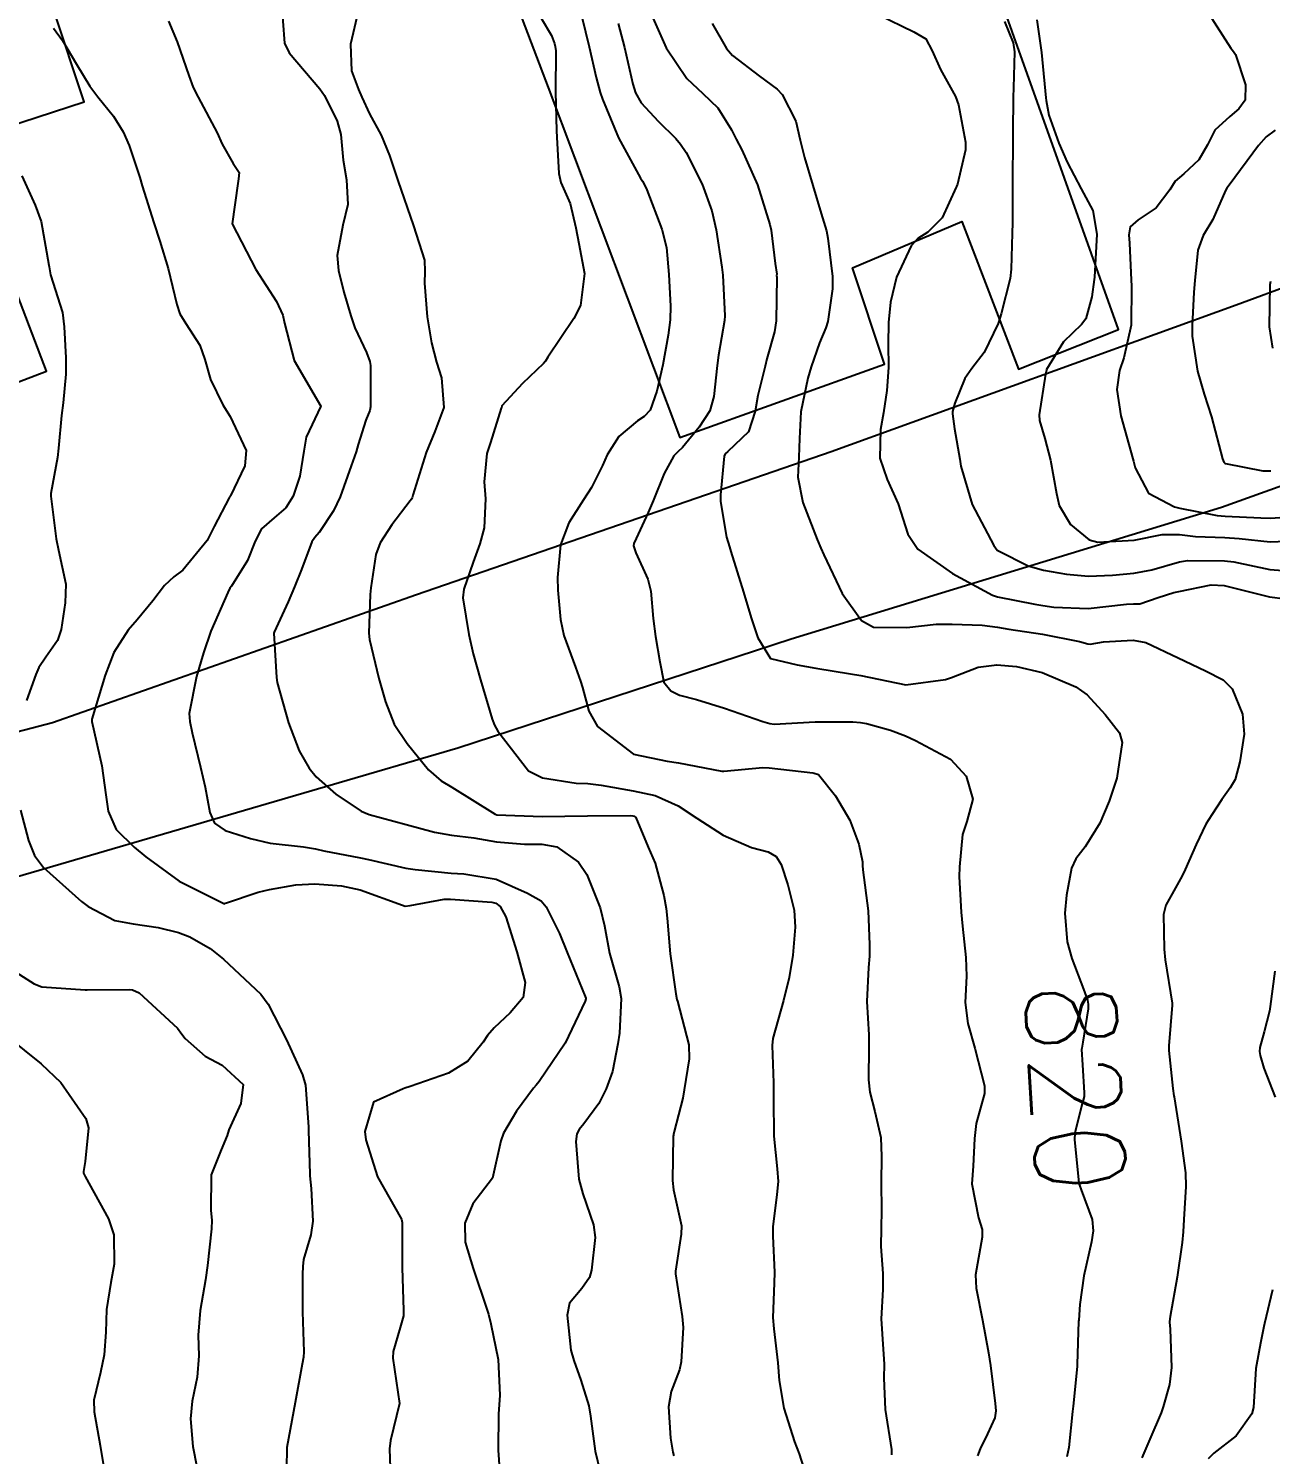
# Model space of a CAD drawing. Header units: metres. Extents: x 307586 to 320046, y 7427249 to 7434250.
# Drawn here: x 318802.7 to 318857.5, y 7429373.8 to 7429436.8 of the extents above; entities that cross this region are included whole.
import ezdxf
from ezdxf.enums import TextEntityAlignment as Align

# ---------------------------------------------------------------- set-up
doc = ezdxf.new("R2010")
doc.units = ezdxf.units.M
doc.header["$MEASUREMENT"] = 0
for name, color, linetype in [('Cotas', 45, 'Continuous'), ('Curvas de Nivel 1m', 11, 'Continuous'), ('Curvas de Nivel 5m', 15, 'Continuous'), ('Edificações', 30, 'Continuous'), ('Vias Primárias', 230, 'Continuous')]:
    doc.layers.add(name, color=color, linetype=linetype)
doc.styles.add('Style-STANDARD', font='STANDARD.shx')

msp = doc.modelspace()

# ---------------------------------------------------------------- linework, layer by layer
at = {"layer": 'Curvas de Nivel 1m', "flags": 128}
for points, elevation in [([(318824.845, 7429437.999), (318825.768, 7429436.467), (318825.898, 7429436.122), (318825.926, 7429435.988), (318825.955, 7429435.792), (318825.948, 7429433.987), (318825.988, 7429432.259), (318826.003, 7429431.986), (318826.082, 7429430.37), (318826.183, 7429429.983), (318826.596, 7429429.059), (318826.834, 7429427.972), (318826.97, 7429427.284), (318827.225, 7429425.966), (318827.046, 7429424.545), (318826.755, 7429423.973), (318825.596, 7429422.263), (318825.497, 7429422.088), (318825.418, 7429421.992), (318824.482, 7429421.103), (318823.574, 7429420.115), (318823.55, 7429420.033), (318823.544, 7429420.01), (318823.067, 7429418.498), (318822.904, 7429418.016), (318822.786, 7429416.761), (318822.844, 7429416.017), (318822.789, 7429414.732), (318822.603, 7429414.019), (318822.299, 7429413.208), (318821.889, 7429412.026), (318821.853, 7429411.642), (318822.113, 7429410.023), (318822.298, 7429409.164), (318822.624, 7429408.018), (318823.143, 7429406.276), (318823.246, 7429406.012), (318823.399, 7429405.745), (318824.75, 7429403.996), (318825.37, 7429403.693), (318826.85, 7429403.45), (318827.368, 7429403.433), (318827.954, 7429403.368), (318829.365, 7429403.12), (318830.345, 7429402.907), (318831.358, 7429402.457), (318832.189, 7429401.902), (318833.346, 7429401.152), (318834.599, 7429400.618), (318835.339, 7429400.428), (318835.688, 7429400.216), (318835.909, 7429399.861), (318836.209, 7429398.968), (318836.479, 7429397.852), (318836.533, 7429397.089), (318836.425, 7429395.853), (318836.258, 7429394.866), (318836.017, 7429393.859), (318835.547, 7429392.177), (318835.507, 7429391.866), (318835.571, 7429390.219), (318835.572, 7429389.865), (318835.564, 7429389.508), (318835.585, 7429387.864), (318835.729, 7429386.422), (318835.776, 7429385.861), (318835.72, 7429385.296), (318835.538, 7429383.856), (318835.537, 7429383.448), (318835.611, 7429381.855), (318835.595, 7429381.368), (318835.548, 7429379.855), (318835.584, 7429379.356), (318835.756, 7429377.853), (318835.824, 7429377.083), (318836.025, 7429375.85), (318836.496, 7429374.37), (318836.705, 7429373.843), (318837.004, 7429372.916)], 823), ([(318808.853, 7429437.108), (318809.222, 7429436.185), (318809.741, 7429434.699), (318809.933, 7429434.178), (318810.157, 7429433.748), (318810.998, 7429432.167), (318811.213, 7429431.67), (318811.699, 7429430.812), (318811.965, 7429430.416), (318811.944, 7429430.147), (318811.903, 7429429.934), (318811.663, 7429428.15), (318812.709, 7429426.139), (318813.622, 7429424.732), (318813.898, 7429424.127), (318813.973, 7429423.762), (318814.401, 7429422.122), (318815.573, 7429420.11), (318814.929, 7429418.74), (318814.821, 7429418.117), (318814.644, 7429417.007), (318814.358, 7429416.122), (318814.028, 7429415.612), (318813.509, 7429415.176), (318812.958, 7429414.679), (318812.68, 7429414.138), (318812.343, 7429413.283), (318811.622, 7429412.149), (318811.562, 7429412.059), (318811.47, 7429411.881), (318810.709, 7429410.161), (318810.39, 7429409.214), (318810.083, 7429408.17), (318809.766, 7429406.534), (318809.785, 7429406.174), (318809.892, 7429405.676), (318810.256, 7429404.167), (318810.472, 7429403.271), (318810.672, 7429402.16), (318810.879, 7429401.688), (318811.345, 7429401.365), (318812.473, 7429401.007), (318813.34, 7429400.8), (318814.81, 7429400.643), (318815.337, 7429400.558), (318815.706, 7429400.473), (318817.334, 7429400.158), (318817.677, 7429400.077), (318819.327, 7429399.697), (318819.735, 7429399.646), (318821.325, 7429399.481), (318821.899, 7429399.449), (318823.321, 7429399.211), (318824.705, 7429398.603), (318825.307, 7429398.253), (318825.535, 7429397.987), (318826.124, 7429396.81), (318826.452, 7429395.972), (318827.254, 7429394.03), (318827.28, 7429393.96), (318827.28, 7429393.932), (318827.252, 7429393.835), (318826.367, 7429391.973), (318825.216, 7429390.278), (318825.082, 7429390.123), (318824.97, 7429389.992), (318824.224, 7429388.973), (318823.643, 7429388.005), (318823.523, 7429387.663), (318823.163, 7429386.01), (318822.291, 7429384.873), (318821.936, 7429384.022), (318821.956, 7429383.19), (318822.302, 7429382.018), (318822.927, 7429380.18), (318822.977, 7429380.011), (318823.086, 7429379.578), (318823.41, 7429378.005), (318823.479, 7429376.436), (318823.454, 7429376.004), (318823.429, 7429375.612), (318823.411, 7429374.004), (318823.512, 7429372.517)], 826), ([(318817.217, 7429437.528), (318816.88, 7429436.093), (318816.923, 7429434.915), (318817.243, 7429434.087), (318817.393, 7429433.748), (318817.722, 7429433.012), (318818.236, 7429432.075), (318818.602, 7429431.173), (318818.982, 7429430.067), (318819.663, 7429428.06), (318820.148, 7429426.552), (318820.166, 7429426.052), (318820.159, 7429425.528), (318820.272, 7429424.05), (318820.459, 7429422.904), (318820.69, 7429422.044), (318820.901, 7429421.355), (318821.012, 7429420.038), (318820.618, 7429418.984), (318820.223, 7429418.05), (318819.635, 7429416.169), (318819.608, 7429416.059), (318819.581, 7429416), (318819.521, 7429415.923), (318818.716, 7429414.857), (318818.2, 7429414.073), (318818.01, 7429413.553), (318817.778, 7429412.077), (318817.758, 7429411.789), (318817.7, 7429410.078), (318817.725, 7429409.801), (318818.139, 7429408.073), (318818.439, 7429407.043), (318818.82, 7429406.066), (318819.39, 7429405.206), (318820.33, 7429404.046), (318820.891, 7429403.56), (318821.365, 7429403.272), (318823.279, 7429402.085), (318823.353, 7429402.058), (318825.353, 7429401.99), (318827.353, 7429402.009), (318829.271, 7429402.024), (318829.354, 7429402.016), (318829.416, 7429402.001), (318829.489, 7429401.938), (318830.036, 7429400.626), (318830.348, 7429399.925), (318830.731, 7429398.5), (318830.829, 7429397.917), (318830.879, 7429397.497), (318831.005, 7429395.914), (318831.257, 7429394.159), (318831.304, 7429393.909), (318831.327, 7429393.834), (318831.833, 7429391.904), (318831.847, 7429391.283), (318831.63, 7429389.906), (318831.563, 7429389.551), (318831.185, 7429388.074), (318831.151, 7429387.943), (318831.146, 7429387.911), (318831.145, 7429387.873), (318831.109, 7429385.911), (318831.157, 7429385.497), (318831.505, 7429383.906), (318831.498, 7429383.538), (318831.236, 7429381.909), (318831.236, 7429381.784), (318831.532, 7429379.906), (318831.576, 7429379.415), (318831.487, 7429377.906), (318831.421, 7429377.545), (318831.05, 7429376.595), (318830.933, 7429375.912), (318831.022, 7429374.531), (318831.12, 7429373.909), (318831.164, 7429373.756)], 824), ([(318827.107, 7429437.301), (318827.433, 7429435.965), (318827.743, 7429434.616), (318827.921, 7429433.958), (318828.023, 7429433.664), (318828.725, 7429431.95), (318829.695, 7429430.175), (318829.789, 7429430.034), (318829.848, 7429429.938), (318829.97, 7429429.655), (318830.642, 7429427.925), (318830.838, 7429427.105), (318830.948, 7429425.92), (318831.028, 7429424.513), (318831.008, 7429423.919), (318830.917, 7429423.231), (318830.683, 7429421.924), (318830.416, 7429420.762), (318830.117, 7429419.932), (318829.856, 7429419.648), (318829.566, 7429419.449), (318828.743, 7429418.761), (318828.217, 7429417.953), (318828.011, 7429417.482), (318827.528, 7429416.51), (318827.183, 7429415.965), (318826.529, 7429414.953), (318826.164, 7429413.98), (318826.034, 7429412.537), (318826.05, 7429411.981), (318826.158, 7429410.678), (318826.314, 7429409.977), (318826.825, 7429408.576), (318827.04, 7429407.966), (318827.13, 7429407.675), (318827.41, 7429406.634), (318827.789, 7429405.956), (318829.385, 7429404.733), (318830.879, 7429404.419), (318831.38, 7429404.354), (318833.284, 7429403.981), (318833.374, 7429403.982), (318835.101, 7429404.149), (318835.377, 7429404.134), (318837.304, 7429403.911), (318837.374, 7429403.901), (318837.554, 7429403.838), (318838.305, 7429402.89), (318838.945, 7429401.824), (318839.342, 7429400.767), (318839.498, 7429399.981), (318839.505, 7429399.817), (318839.521, 7429399.627), (318839.746, 7429397.813), (318839.808, 7429396.332), (318839.808, 7429395.812), (318839.773, 7429395.315), (318839.689, 7429393.813), (318839.775, 7429392.348), (318839.786, 7429391.812), (318839.761, 7429390.355), (318839.819, 7429389.811), (318840.053, 7429388.955), (318840.31, 7429387.803), (318840.338, 7429386.966), (318840.319, 7429385.803), (318840.346, 7429384.6), (318840.319, 7429383.802), (318840.309, 7429382.987), (318840.407, 7429381.801), (318840.4, 7429381.095), (318840.329, 7429379.801), (318840.41, 7429378.463), (318840.455, 7429377.799), (318840.44, 7429377.182), (318840.502, 7429375.798), (318840.78, 7429374.03), (318840.776, 7429373.794)], 822), ([(318840.193, 7429437.401), (318841.771, 7429436.638), (318842.293, 7429436.317), (318842.582, 7429435.788), (318842.943, 7429434.966), (318843.61, 7429433.771), (318843.738, 7429433.412), (318844.053, 7429431.767), (318844.048, 7429431.428), (318843.694, 7429429.902), (318843.657, 7429429.807), (318843.645, 7429429.77), (318843.024, 7429428.425), (318842.39, 7429427.783), (318841.944, 7429427.504), (318841.657, 7429427.179), (318841.007, 7429425.8), (318840.734, 7429424.696), (318840.653, 7429423.804), (318840.641, 7429422.842), (318840.655, 7429421.804), (318840.572, 7429420.794), (318840.436, 7429419.807), (318840.302, 7429419.069), (318840.26, 7429417.809), (318840.597, 7429416.868), (318841.074, 7429415.797), (318841.503, 7429414.444), (318841.944, 7429413.785), (318843.482, 7429412.707), (318845.245, 7429411.752), (318845.472, 7429411.684), (318847.108, 7429411.364), (318847.469, 7429411.3), (318847.957, 7429411.226), (318849.468, 7429411.168), (318851.157, 7429411.362), (318851.47, 7429411.371), (318851.758, 7429411.379), (318852.566, 7429411.659), (318853.26, 7429411.868), (318853.477, 7429411.918), (318854.91, 7429412.208), (318855.481, 7429412.186), (318857.368, 7429411.708), (318857.474, 7429411.69), (318858.173, 7429411.593)], 818), ([(318845.776, 7429437.09), (318846.164, 7429436.141), (318846.217, 7429435.743), (318846.169, 7429434.166), (318846.161, 7429433.744), (318846.146, 7429432.17), (318846.141, 7429431.744), (318846.133, 7429430.179), (318846.13, 7429429.743), (318846.122, 7429428.195), (318846.111, 7429427.743), (318846.063, 7429426.159), (318846.028, 7429425.744), (318845.627, 7429424.173), (318845.528, 7429423.847), (318845.492, 7429423.751), (318844.883, 7429422.478), (318844.331, 7429421.763), (318844.025, 7429421.329), (318843.578, 7429420.228), (318843.483, 7429419.862), (318843.478, 7429419.771), (318843.563, 7429419.1), (318843.794, 7429417.767), (318843.851, 7429417.456), (318844.346, 7429415.762), (318845.306, 7429413.951), (318845.457, 7429413.75), (318845.502, 7429413.713), (318846.818, 7429413.056), (318847.49, 7429412.857), (318848.513, 7429412.685), (318849.486, 7429412.59), (318850.538, 7429412.633), (318851.489, 7429412.728), (318852.276, 7429412.877), (318853.497, 7429413.232), (318853.856, 7429413.288), (318855.498, 7429413.28), (318855.897, 7429413.224), (318857.492, 7429412.889), (318858.253, 7429412.831)], 817), ([(318847.209, 7429437.161), (318847.412, 7429435.725), (318847.443, 7429435.408), (318847.606, 7429433.722), (318847.618, 7429433.598), (318847.731, 7429432.948), (318848.171, 7429431.715), (318848.544, 7429430.872), (318849.166, 7429429.705), (318849.679, 7429428.741), (318849.859, 7429427.697), (318849.746, 7429425.801), (318849.733, 7429425.699), (318849.635, 7429424.928), (318849.372, 7429423.956), (318849.171, 7429423.705), (318848.378, 7429422.946), (318847.634, 7429421.72), (318847.625, 7429421.687), (318847.591, 7429421.517), (318847.305, 7429419.724), (318847.32, 7429419.474), (318847.557, 7429418.67), (318847.806, 7429417.717), (318848.066, 7429416.252), (318848.187, 7429415.713), (318848.685, 7429414.878), (318849.508, 7429414.206), (318849.903, 7429414.09), (318851.508, 7429414.18), (318852.738, 7429414.431), (318853.511, 7429414.43), (318854.218, 7429414.351), (318855.51, 7429414.301), (318856.142, 7429414.254), (318857.508, 7429414.115), (318858.92, 7429414.175)], 816), ([(318803.768, 7429436.802), (318804.16, 7429436.246), (318804.786, 7429435.201), (318805.37, 7429434.234), (318805.728, 7429433.763), (318806.412, 7429432.911), (318806.839, 7429432.213), (318807.109, 7429431.611), (318807.575, 7429430.202), (318807.687, 7429429.827), (318808.198, 7429428.195), (318808.465, 7429427.382), (318808.826, 7429426.188), (318809.213, 7429424.59), (318809.345, 7429424.183), (318809.609, 7429423.755), (318810.231, 7429422.802), (318810.453, 7429422.167), (318810.708, 7429421.287), (318811.251, 7429420.155), (318811.565, 7429419.642), (318812.279, 7429418.143), (318812.219, 7429417.461), (318811.58, 7429416.149), (318811.557, 7429416.115), (318811.521, 7429416.054), (318810.869, 7429414.793), (318810.55, 7429414.164), (318809.48, 7429412.867), (318809.087, 7429412.573), (318808.669, 7429412.188), (318808.149, 7429411.51), (318807.458, 7429410.674), (318807.067, 7429410.206), (318806.435, 7429409.218), (318806.047, 7429408.221), (318805.46, 7429406.285), (318805.453, 7429406.229), (318805.46, 7429406.171), (318805.903, 7429404.222), (318806.077, 7429402.937), (318806.178, 7429402.218), (318806.536, 7429401.403), (318807.337, 7429400.628), (318807.838, 7429400.195), (318809.317, 7429399.134), (318811.258, 7429398.151), (318811.288, 7429398.135), (318811.321, 7429398.132), (318811.367, 7429398.149), (318812.804, 7429398.642), (318813.312, 7429398.753), (318814.474, 7429398.96), (318815.316, 7429399.005), (318816.49, 7429398.918), (318817.313, 7429398.745), (318819.184, 7429398.061), (318819.303, 7429398.027), (318819.526, 7429398.057), (318821.017, 7429398.325), (318821.307, 7429398.325), (318823.125, 7429398.193), (318823.305, 7429398.153), (318823.502, 7429398.008), (318823.749, 7429397.555), (318824.229, 7429396.001), (318824.606, 7429394.653), (318824.519, 7429393.997), (318823.932, 7429393.317), (318823.239, 7429392.653), (318822.934, 7429392.315), (318822.745, 7429392.015), (318822.07, 7429391.176), (318821.219, 7429390.645), (318819.519, 7429390.055), (318819.29, 7429389.981), (318819.211, 7429389.962), (318817.906, 7429389.37), (318817.516, 7429388.077), (318817.556, 7429387.699), (318818.078, 7429386.071), (318819.135, 7429384.202), (318819.168, 7429384.059), (318819.166, 7429382.112), (318819.169, 7429382.059), (318819.22, 7429380.184), (318819.229, 7429380.058), (318819.22, 7429379.929), (318819.083, 7429379.417), (318818.769, 7429378.361), (318818.75, 7429378.063), (318819.043, 7429376.06), (318818.653, 7429374.429), (318818.606, 7429374.064), (318818.669, 7429372.391)], 827), ([(318828.716, 7429437.008), (318828.991, 7429435.948), (318829.355, 7429434.328), (318829.472, 7429433.943), (318829.728, 7429433.494), (318830.477, 7429432.689), (318831.259, 7429431.917), (318831.467, 7429431.67), (318831.707, 7429431.301), (318832.422, 7429429.903), (318832.841, 7429428.733), (318833.034, 7429427.896), (318833.295, 7429426.245), (318833.327, 7429425.893), (318833.414, 7429424.094), (318833.399, 7429423.892), (318833.135, 7429422.357), (318833.075, 7429421.895), (318832.942, 7429420.533), (318832.755, 7429419.898), (318832.292, 7429419.173), (318831.548, 7429418.276), (318831.36, 7429418.098), (318831.175, 7429417.916), (318830.745, 7429417.132), (318830.249, 7429415.929), (318830.04, 7429415.408), (318829.498, 7429414.252), (318829.4, 7429414.035), (318829.388, 7429413.941), (318829.49, 7429413.621), (318830.017, 7429412.47), (318830.155, 7429411.93), (318830.257, 7429410.725), (318830.354, 7429409.926), (318830.543, 7429408.817), (318830.733, 7429407.92), (318831.037, 7429407.534), (318831.417, 7429407.348), (318832.164, 7429407.154), (318833.412, 7429406.77), (318835.104, 7429406.175), (318835.405, 7429406.084), (318835.6, 7429406.062), (318837.406, 7429406.166), (318839.072, 7429406.157), (318839.406, 7429406.135), (318839.678, 7429406.088), (318840.738, 7429405.8), (318841.399, 7429405.551), (318841.839, 7429405.343), (318843.384, 7429404.511), (318844.087, 7429403.763), (318844.369, 7429402.754), (318844.11, 7429401.762), (318843.924, 7429401.187), (318843.779, 7429399.766), (318843.778, 7429399.314), (318843.853, 7429397.765), (318843.917, 7429397.144), (318844.07, 7429395.762), (318844.094, 7429394.938), (318844.038, 7429393.762), (318844.157, 7429392.848), (318844.464, 7429391.758), (318844.885, 7429390.085), (318844.884, 7429389.753), (318844.519, 7429388.431), (318844.455, 7429387.757), (318844.39, 7429386.539), (318844.334, 7429385.758), (318844.629, 7429384.259), (318844.784, 7429383.745), (318844.794, 7429383.409), (318844.5, 7429381.749), (318844.519, 7429381.161), (318844.798, 7429379.744), (318845.071, 7429378.296), (318845.16, 7429377.739), (318845.368, 7429376.059), (318845.389, 7429375.737), (318845.35, 7429375.425), (318845.028, 7429374.726), (318844.704, 7429374.059), (318844.585, 7429373.746)], 821), ([(318832.867, 7429436.997), (318833.491, 7429435.894), (318833.758, 7429435.586), (318834.953, 7429434.67), (318835.736, 7429434.1), (318835.95, 7429433.867), (318836.551, 7429432.688), (318836.741, 7429431.855), (318836.934, 7429431.081), (318837.302, 7429429.846), (318837.674, 7429428.604), (318837.907, 7429427.838), (318837.971, 7429427.526), (318838.18, 7429425.835), (318838.182, 7429425.287), (318837.968, 7429423.836), (318837.887, 7429423.56), (318837.603, 7429422.894), (318837.238, 7429421.845), (318837.085, 7429421.345), (318836.774, 7429419.852), (318836.726, 7429418.682), (318836.692, 7429417.853), (318836.651, 7429416.97), (318836.865, 7429415.85), (318837.499, 7429414.219), (318837.662, 7429413.838), (318837.788, 7429413.539), (318838.599, 7429411.829), (318839.461, 7429410.645), (318839.99, 7429410.344), (318841.458, 7429410.333), (318842.754, 7429410.483), (318843.46, 7429410.483), (318844.786, 7429410.431), (318845.459, 7429410.344), (318845.971, 7429410.256), (318847.456, 7429410.033), (318849.088, 7429409.704), (318849.452, 7429409.608), (318849.555, 7429409.595), (318850.14, 7429409.69), (318851.454, 7429409.77), (318852.012, 7429409.664), (318853.443, 7429408.991), (318854.655, 7429408.418), (318855.429, 7429408.017), (318855.835, 7429407.624), (318856.289, 7429406.495), (318856.361, 7429405.616), (318856.174, 7429404.401), (318855.962, 7429403.621), (318855.747, 7429403.255), (318855.369, 7429402.732), (318854.931, 7429402.063), (318854.672, 7429401.637), (318854.234, 7429400.751), (318853.75, 7429399.646), (318853.616, 7429399.36), (318853.321, 7429398.838), (318852.902, 7429398.061), (318852.804, 7429397.655), (318852.82, 7429396.123), (318852.875, 7429395.654), (318853.174, 7429393.741), (318853.177, 7429393.651), (318853.031, 7429391.857), (318853.033, 7429391.652), (318853.216, 7429389.967), (318853.254, 7429389.65), (318853.264, 7429389.598), (318853.575, 7429387.646), (318853.765, 7429386.241), (318853.785, 7429385.641), (318853.697, 7429384.19), (318853.661, 7429383.642), (318853.615, 7429383.164), (318853.398, 7429381.646), (318853.095, 7429379.908), (318853.06, 7429379.683), (318853.058, 7429379.65), (318853.088, 7429379.34), (318853.155, 7429377.649), (318853.055, 7429376.903), (318852.788, 7429375.91), (318852.701, 7429375.653), (318852.197, 7429374.492), (318851.846, 7429373.662)], 819), ([(318857.723, 7429432.288), (318857.329, 7429431.996), (318856.997, 7429431.611), (318855.695, 7429429.865), (318855.594, 7429429.731), (318855.535, 7429429.632), (318854.971, 7429428.34), (318854.549, 7429427.641), (318854.31, 7429426.99), (318854.186, 7429425.645), (318854.141, 7429425.142), (318854.06, 7429423.646), (318854.068, 7429423.193), (318854.299, 7429421.643), (318854.592, 7429420.631), (318854.912, 7429419.637), (318855.406, 7429417.77), (318855.461, 7429417.631), (318855.503, 7429417.591), (318855.542, 7429417.573), (318857.183, 7429417.249), (318857.539, 7429417.251)], 814), ([(318802.363, 7429430.27), (318802.961, 7429428.974), (318803.22, 7429428.254), (318803.56, 7429426.334), (318803.569, 7429426.251), (318803.638, 7429425.898), (318804.171, 7429424.244), (318804.243, 7429423.607), (318804.306, 7429422.243), (318804.318, 7429421.51), (318804.19, 7429420.244), (318804.118, 7429419.691), (318803.987, 7429418.246), (318803.944, 7429417.841), (318803.646, 7429416.249), (318803.645, 7429416.125), (318803.884, 7429414.246), (318803.991, 7429413.742), (318804.306, 7429412.242), (318804.284, 7429411.422), (318804.1, 7429410.244), (318803.94, 7429409.751), (318803.434, 7429409.019), (318803.12, 7429408.56), (318802.987, 7429408.254), (318802.57, 7429407.1)], 828), ([(318857.531, 7429425.602), (318857.497, 7429425.458), (318857.459, 7429423.602), (318857.609, 7429422.669)], 813), ([(318802.313, 7429402.26), (318802.669, 7429400.92), (318802.923, 7429400.254), (318803.318, 7429399.726), (318805.002, 7429398.233), (318805.301, 7429398.002), (318806.472, 7429397.39), (318807.293, 7429397.239), (318808.394, 7429397.087), (318809.29, 7429396.86), (318809.786, 7429396.67), (318810.681, 7429396.159), (318811.276, 7429395.683), (318812.918, 7429394.133), (318813.249, 7429393.692), (318814.058, 7429392.122), (318814.764, 7429390.568), (318814.895, 7429390.113), (318815.025, 7429388.272), (318815.027, 7429388.112), (318815.087, 7429386.188), (318815.093, 7429386.111), (318815.155, 7429385.552), (318815.224, 7429384.109), (318815.127, 7429383.511), (318814.806, 7429382.423), (318814.774, 7429382.113), (318814.769, 7429381.773), (318814.766, 7429380.105), (318814.82, 7429378.35), (318814.81, 7429378.104), (318814.755, 7429377.8), (318814.436, 7429376.109), (318814.219, 7429374.918), (318814.078, 7429374.114), (318814.066, 7429373.176)], 828), ([(318801.273, 7429395.627), (318802.914, 7429394.597), (318803.256, 7429394.466), (318805.16, 7429394.325), (318805.254, 7429394.323), (318807.117, 7429394.34), (318807.255, 7429394.324), (318807.558, 7429394.197), (318809.237, 7429392.635), (318809.436, 7429392.378), (318809.585, 7429392.175), (318810.467, 7429391.403), (318811.221, 7429391.008), (318812.144, 7429390.141), (318812.037, 7429389.305), (318811.518, 7429388.147), (318811.436, 7429387.891), (318811.174, 7429387.27), (318810.733, 7429386.156), (318810.712, 7429384.583), (318810.754, 7429384.156), (318810.743, 7429383.769), (318810.571, 7429382.158), (318810.476, 7429381.528), (318810.246, 7429380.163), (318810.164, 7429379.076), (318810.189, 7429378.163), (318810.119, 7429377.229), (318809.895, 7429376.167), (318809.818, 7429375.381), (318809.919, 7429374.166), (318810.102, 7429373.262)], 829), ([(318857.715, 7429395.159), (318857.503, 7429393.598), (318857.477, 7429393.381), (318857.246, 7429392.481), (318857.052, 7429391.787), (318857.036, 7429391.603), (318857.061, 7429391.432), (318857.226, 7429390.866), (318857.731, 7429389.595)], 818), ([(318857.617, 7429381.086), (318857.262, 7429379.598), (318857.232, 7429379.457), (318857.08, 7429378.722), (318856.903, 7429377.763), (318856.882, 7429377.602), (318856.77, 7429375.878), (318856.701, 7429375.603), (318856.012, 7429374.631), (318855.025, 7429373.875), (318854.767, 7429373.624)], 818)]:
    msp.add_lwpolyline(points, dxfattribs=dict(at, elevation=elevation))
at = {"layer": 'Curvas de Nivel 5m', "flags": 128}
for points, elevation in [([(318813.817, 7429438.096), (318813.974, 7429436.128), (318814.171, 7429435.711), (318815.535, 7429434.112), (318815.73, 7429433.817), (318816.299, 7429432.681), (318816.452, 7429432.099), (318816.567, 7429430.963), (318816.707, 7429430.095), (318816.766, 7429429.004), (318816.543, 7429428.097), (318816.301, 7429426.752), (318816.35, 7429426.099), (318816.593, 7429425.131), (318816.895, 7429424.091), (318817.081, 7429423.561), (318817.597, 7429422.478), (318817.739, 7429422.079), (318817.772, 7429421.898), (318817.775, 7429420.078), (318817.734, 7429419.914), (318817.564, 7429419.481), (318817.228, 7429418.405), (318817.13, 7429418.086), (318816.922, 7429417.474), (318816.423, 7429416.096), (318816.135, 7429415.479), (318815.499, 7429414.529), (318815.309, 7429414.298), (318815.182, 7429414.113), (318814.716, 7429412.883), (318814.413, 7429412.121), (318814.126, 7429411.464), (318813.51, 7429410.129), (318813.5, 7429410.082), (318813.613, 7429408.128), (318813.649, 7429407.9), (318814.144, 7429406.123), (318814.619, 7429404.883), (318815.066, 7429404.113), (318815.369, 7429403.741), (318816.24, 7429402.975), (318817.354, 7429402.219), (318817.716, 7429402.076), (318819.349, 7429401.63), (318820.593, 7429401.289), (318821.344, 7429401.158), (318822.328, 7429401.035), (318823.342, 7429400.869), (318824.574, 7429400.764), (318825.341, 7429400.76), (318825.995, 7429400.636), (318826.952, 7429399.966), (318827.325, 7429399.425), (318827.918, 7429397.954), (318828.098, 7429397.149), (318828.331, 7429395.95), (318828.752, 7429394.454), (318828.836, 7429393.944), (318828.764, 7429392.418), (318828.697, 7429391.945), (318828.452, 7429390.717), (318828.184, 7429389.95), (318827.848, 7429389.309), (318827.19, 7429388.417), (318826.988, 7429388.161), (318826.887, 7429387.964), (318826.838, 7429387.624), (318826.97, 7429385.963), (318827.153, 7429385.317), (318827.624, 7429383.955), (318827.691, 7429383.391), (318827.533, 7429381.956), (318827.441, 7429381.626), (318827.105, 7429381.138), (318826.565, 7429380.498), (318826.457, 7429379.966), (318826.618, 7429378.416), (318826.748, 7429377.963), (318827.054, 7429377.096), (318827.408, 7429375.956), (318827.494, 7429375.498), (318827.692, 7429373.953), (318827.908, 7429373.047)], 825), ([(318830.067, 7429437.65), (318830.822, 7429435.929), (318831.743, 7429434.572), (318832.447, 7429433.909), (318833.105, 7429433.275), (318833.717, 7429432.3), (318833.924, 7429431.888), (318834.165, 7429431.429), (318834.869, 7429429.878), (318835.41, 7429428.129), (318835.46, 7429427.872), (318835.648, 7429426.404), (318835.711, 7429425.936), (318835.71, 7429425.869), (318835.716, 7429425.795), (318835.686, 7429423.869), (318835.608, 7429423.381), (318835.282, 7429422.188), (318835.196, 7429421.874), (318834.877, 7429420.58), (318834.767, 7429419.878), (318834.469, 7429418.971), (318833.546, 7429418.096), (318833.439, 7429417.997), (318833.394, 7429417.891), (318833.227, 7429416.192), (318833.231, 7429415.893), (318833.499, 7429414.322), (318833.624, 7429413.889), (318833.693, 7429413.686), (318834.249, 7429411.882), (318834.579, 7429410.761), (318834.882, 7429409.876), (318835.439, 7429408.964), (318836.61, 7429408.678), (318837.433, 7429408.526), (318838.976, 7429408.278), (318839.429, 7429408.21), (318841.423, 7429407.79), (318843.162, 7429408.037), (318843.428, 7429408.114), (318844.617, 7429408.577), (318845.437, 7429408.685), (318846.308, 7429408.609), (318847.432, 7429408.349), (318848.929, 7429407.705), (318849.419, 7429407.354), (318850.215, 7429406.492), (318850.853, 7429405.678), (318850.974, 7429405.251), (318850.742, 7429403.68), (318850.391, 7429402.661), (318849.979, 7429401.691), (318849.342, 7429400.644), (318848.93, 7429400.111), (318848.738, 7429399.706), (318848.512, 7429398.511), (318848.432, 7429397.709), (318848.545, 7429396.453), (318848.752, 7429395.705), (318849.269, 7429394.357), (318849.441, 7429393.873), (318849.472, 7429393.697), (318849.469, 7429393.488), (318849.238, 7429392.015), (318849.188, 7429391.746), (318849.182, 7429391.701), (318849.226, 7429391.023), (318849.29, 7429389.776), (318849.293, 7429389.699), (318849.286, 7429389.625), (318849.207, 7429389.289), (318848.884, 7429388.007), (318848.862, 7429387.703), (318849.064, 7429385.801), (318849.087, 7429385.701), (318849.161, 7429385.493), (318849.646, 7429384.19), (318849.695, 7429383.692), (318849.621, 7429383.207), (318849.274, 7429381.698), (318849.1, 7429380.439), (318849.051, 7429379.742), (318849.05, 7429379.7), (318848.987, 7429377.778), (318848.98, 7429377.701), (318848.803, 7429375.945), (318848.776, 7429375.703), (318848.61, 7429374.122), (318848.523, 7429373.705)], 820), ([(318854.662, 7429437.641), (318855.766, 7429435.914), (318855.896, 7429435.76), (318855.985, 7429435.627), (318856.424, 7429434.295), (318856.398, 7429433.62), (318856.132, 7429433.229), (318855.732, 7429432.887), (318855.071, 7429432.288), (318854.742, 7429431.64), (318854.363, 7429430.987), (318853.7, 7429430.357), (318853.313, 7429430.038), (318853.075, 7429429.656), (318852.477, 7429428.866), (318851.673, 7429428.326), (318851.322, 7429428.022), (318851.271, 7429427.676), (318851.29, 7429427.306), (318851.371, 7429425.674), (318851.386, 7429425.42), (318851.374, 7429423.674), (318851.045, 7429422.234), (318850.86, 7429421.681), (318850.741, 7429420.839), (318850.91, 7429419.68), (318851.443, 7429417.772), (318851.468, 7429417.671), (318851.482, 7429417.611), (318851.54, 7429417.386), (318852.133, 7429416.268), (318853.284, 7429415.652), (318853.522, 7429415.597), (318855.167, 7429415.281), (318855.519, 7429415.247), (318857.09, 7429415.178), (318857.518, 7429415.155), (318857.932, 7429415.182)], 815), ([(318801.725, 7429392.265), (318803.215, 7429391.056), (318804.087, 7429390.241), (318805.189, 7429388.646), (318805.311, 7429388.228), (318805.168, 7429386.754), (318805.09, 7429386.305), (318805.094, 7429386.231), (318805.161, 7429386.082), (318806.203, 7429384.214), (318806.43, 7429383.514), (318806.44, 7429382.21), (318806.294, 7429381.405), (318806.104, 7429380.215), (318806.082, 7429379.206), (318806.008, 7429378.211), (318805.837, 7429377.43), (318805.552, 7429376.215), (318805.559, 7429375.691), (318805.834, 7429374.212), (318805.996, 7429373.217)], 830)]:
    msp.add_lwpolyline(points, dxfattribs=dict(at, elevation=elevation))
at = {"layer": 'Edificações'}
for points in [[(318818.097, 7429453.951), (318825.614, 7429434.173), (318831.437, 7429418.72), (318840.479, 7429421.958), (318839.057, 7429426.218), (318843.891, 7429428.263), (318846.391, 7429421.74), (318850.816, 7429423.483), (318844.913, 7429440.004)], [(318779.225, 7429443.45), (318785.561, 7429427.609), (318794.462, 7429430.994), (318798.935, 7429419.926), (318803.456, 7429421.653), (318799.6, 7429431.747), (318805.118, 7429433.54), (318800.993, 7429445.928)]]:
    msp.add_lwpolyline(points, dxfattribs=at)
at = {"layer": 'Vias Primárias'}
for points, elevation in [([(318708.209, 7429382.397), (318729.92, 7429387.368), (318756.146, 7429394.08), (318778.622, 7429399.572), (318803.717, 7429406.133), (318819.806, 7429411.785), (318838.111, 7429418.108), (318856, 7429424.581), (318869.191, 7429429.442), (318883.347, 7429434.942, 0.454803), (318888.683, 7429449.721), (318883.428, 7429463.896), (318875.904, 7429483.644), (318869.027, 7429498.463), (318861.018, 7429514.32, 0.375973), (318854.983, 7429516.757), (318853.205, 7429516.402), (318835.821, 7429511.023), (318817.827, 7429505.282), (318800.949, 7429500.3), (318783.814, 7429494.662), (318766.021, 7429488.666), (318752.737, 7429484.341), (318734.7, 7429479.147)], 847.55), ([(318708.209, 7429382.397), (318729.92, 7429387.368), (318756.146, 7429394.08), (318778.622, 7429399.572), (318803.717, 7429406.133), (318819.806, 7429411.785), (318838.111, 7429418.108), (318856, 7429424.581), (318869.191, 7429429.442), (318883.347, 7429434.942, 0.454803), (318888.683, 7429449.721), (318883.428, 7429463.896), (318875.904, 7429483.644), (318869.027, 7429498.463), (318861.018, 7429514.32, 0.375973), (318854.983, 7429516.757), (318853.205, 7429516.402), (318835.821, 7429511.023), (318817.827, 7429505.282), (318800.949, 7429500.3), (318783.814, 7429494.662), (318766.021, 7429488.666), (318752.737, 7429484.341), (318734.7, 7429479.147)], 847.55), ([(318896.312, 7429450.856, -0.236321), (318891.089, 7429433.417), (318884.611, 7429427.939), (318873.865, 7429422.264), (318855.357, 7429415.627), (318836.355, 7429409.821), (318821.63, 7429405), (318792.383, 7429396.459), (318771.992, 7429390.895), (318752.309, 7429386.189), (318727.369, 7429379.996), (318706.25, 7429374.706)], 797.979), ([(318896.312, 7429450.856, -0.236321), (318891.089, 7429433.417), (318884.611, 7429427.939), (318873.865, 7429422.264), (318855.357, 7429415.627), (318836.355, 7429409.821), (318821.63, 7429405), (318792.383, 7429396.459), (318771.992, 7429390.895), (318752.309, 7429386.189), (318727.369, 7429379.996), (318706.25, 7429374.706)], 797.979)]:
    msp.add_lwpolyline(points, format="xyb", dxfattribs=dict(at, elevation=elevation))

# ---------------------------------------------------------------- texts
at = {"layer": 'Cotas', "style": 'Style-STANDARD'}
msp.add_text('820', height=4, rotation=273.47499, dxfattribs=at).set_placement((318848.918, 7429390.018, 820), align=Align.MIDDLE_CENTER)

doc.saveas('drawing.dxf')
